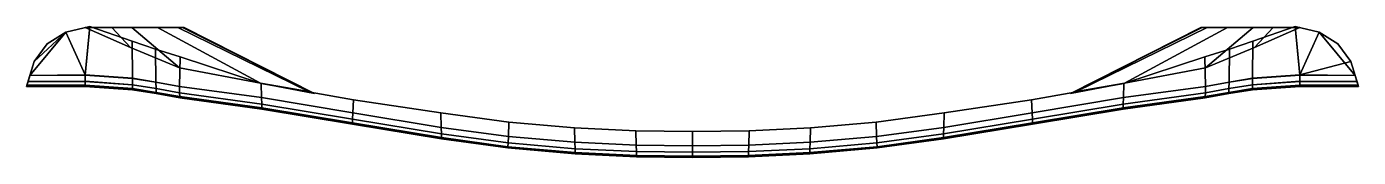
# Model space of a CAD drawing. Extents: x -129 to 129, y -25 to 0.
import ezdxf

# ---------------------------------------------------------------- set-up
doc = ezdxf.new("R2010")
doc.units = 0
doc.layers.add('METAL', color=190, linetype='CONTINUOUS')

msp = doc.modelspace()

# ---------------------------------------------------------------- meshes
at = {"layer": 'METAL'}
mesh = msp.add_polyface(dxfattribs=at)
corners = [(-129, -11.58, -1.58), (-129, -11.58, -1.58), (-129, -11.58, 1.65), (-129, -11.58, 1.65), (-128.93, -11.34, -2.44), (-128.93, -11.34, -2.44), (-128.93, -11.34, -2.44), (-128.93, -11.34, 2.51), (-128.93, -11.34, 2.51), (-128.93, -11.34, 2.51), (-128.71, -10.63, -2.95), (-128.71, -10.63, -2.95), (-128.71, -10.63, 3.03), (-128.71, -10.63, 3.03), (-128.35, -9.45, -3.52), (-128.35, -9.45, -3.52), (-128.35, -9.45, 3.59), (-128.35, -9.45, 3.59), (-127.54, -6.79, -3.92), (-127.54, -6.79, -3.92), (-127.54, -6.79, 3.99), (-127.54, -6.79, 3.99), (-125, -3.35, -4.5), (-125, -3.35, -4.5), (-125, -3.35, 4.57), (-125, -3.35, 4.57), (-121.38, -1.08, -4.5), (-121.38, -1.08, -4.5), (-121.38, -1.08, 4.57), (-121.38, -1.08, 4.57), (-117.64, -11.34, -2.8), (-117.64, -11.34, -2.8), (-117.64, -10.6, -3.4), (-117.64, -11.6, -1.82), (-117.64, -9.36, -4.04), (-117.63, -11.62, 1.89), (-117.63, -11.38, 2.88), (-117.63, -11.38, 2.88), (-117.63, -10.65, 3.47), (-117.63, -9.41, 4.12), (-116.78, 0, -4.5), (-116.78, 0, -4.5), (-116.78, 0, -4.5), (-116.78, 0, 4.57), (-116.78, 0, 4.57), (-116.78, 0, 4.57), (-108.55, -2.84, -4.5), (-108.55, -2.84, -4.5), (-108.55, -2.84, 4.57), (-108.55, -2.84, 4.57), (-108.5, -10.02, -4.04), (-108.5, -10.05, 4.12), (-108.49, -11.26, -3.4), (-108.49, -11.28, 3.47), (-108.49, -12, -2.8), (-108.49, -12, -2.8), (-108.49, -12.25, -1.82), (-108.49, -12.02, 2.88), (-108.49, -12.02, 2.88), (-108.48, -12.26, 1.89), (-104.01, -4.37, -4.5), (-104.01, -4.37, -4.5), (-104.01, -4.37, 4.57), (-104.01, -4.37, 4.57), (-103.94, -10.76, -4.04), (-103.94, -10.77, 4.12), (-103.93, -12, -3.4), (-103.92, -12.01, 3.47), (-103.92, -12.74, -2.8), (-103.92, -12.74, -2.8), (-103.91, -12.75, 2.88), (-103.91, -12.75, 2.88), (-103.91, -12.99, -1.82), (-103.91, -12.99, 1.89), (-99.39, -11.58, -4.04), (-99.39, -11.58, 4.12), (-99.36, -12.81, -3.4), (-99.36, -12.81, 3.47), (-99.34, -13.55, -2.8), (-99.34, -13.55, -2.8), (-99.34, -13.55, 2.88), (-99.34, -13.55, 2.88), (-99.34, -13.8, -1.82), (-99.34, -13.8, 1.89), (-99.23, -5.83, -4.5), (-99.23, -5.83, -4.5), (-99.23, -5.83, 4.57), (-99.23, -5.83, 4.57), (-83.56, -11.02, -4.5), (-83.56, -11.02, -4.5), (-83.56, -11.02, 4.57), (-83.56, -11.02, 4.57), (-83.49, -13.77, -4.04), (-83.49, -13.77, 4.12), (-83.45, -15.01, -3.4), (-83.45, -15.01, 3.47), (-83.43, -15.75, -2.8), (-83.43, -15.75, -2.8), (-83.43, -15.75, 2.88), (-83.43, -15.75, 2.88), (-83.43, -15.99, -1.82), (-83.43, -15.99, 1.89), (-65.88, -18.92, -1.82), (-65.88, -18.92, 1.89), (-65.87, -18.67, -2.8), (-65.87, -18.67, -2.8), (-65.87, -18.67, 2.88), (-65.87, -18.67, 2.88), (-65.83, -17.93, -3.4), (-65.83, -17.93, 3.47), (-65.76, -16.7, -4.04), (-65.76, -16.7, 4.12), (-65.65, -14.19, -4.5), (-65.65, -14.19, -4.5), (-65.65, -14.19, 4.57), (-65.65, -14.19, 4.57), (-48.71, -16.7, -4.5), (-48.71, -16.7, -4.5), (-48.71, -16.7, 4.57), (-48.71, -16.7, 4.57), (-48.65, -19.54, -4.04), (-48.65, -19.54, 4.12), (-48.61, -20.78, -3.4), (-48.61, -20.78, 3.47), (-48.59, -21.52, -2.8), (-48.59, -21.52, -2.8), (-48.59, -21.52, 2.88), (-48.59, -21.52, 2.88), (-48.58, -21.76, -1.82), (-48.58, -21.76, 1.89), (-35.77, -23.53, -1.82), (-35.77, -23.53, 1.89), (-35.75, -23.28, -2.8), (-35.75, -23.28, -2.8), (-35.75, -23.28, 2.88), (-35.75, -23.28, 2.88), (-35.71, -22.54, -3.4), (-35.71, -22.54, 3.47), (-35.64, -21.31, -4.04), (-35.64, -21.31, 4.12), (-35.54, -18.52, -4.5), (-35.54, -18.52, -4.5), (-35.54, -18.52, 4.57), (-35.54, -18.52, 4.57), (-22.83, -19.64, -4.5), (-22.83, -19.64, -4.5), (-22.83, -19.64, 4.57), (-22.83, -19.64, 4.57), (-22.77, -22.43, -4.04), (-22.77, -22.43, 4.12), (-22.73, -23.67, -3.4), (-22.73, -23.67, 3.47), (-22.71, -24.41, -2.8), (-22.71, -24.41, -2.8), (-22.71, -24.41, 2.88), (-22.71, -24.41, 2.88), (-22.7, -24.65, -1.82), (-22.7, -24.65, 1.89), (-10.94, -20.22, -4.5), (-10.94, -20.22, -4.5), (-10.94, -20.22, 4.57), (-10.94, -20.22, 4.57), (-10.88, -23.01, -4.04), (-10.88, -23.01, 4.12), (-10.84, -24.24, -3.4), (-10.84, -24.24, 3.47), (-10.82, -24.98, -2.8), (-10.82, -24.98, -2.8), (-10.82, -24.98, 2.88), (-10.82, -24.98, 2.88), (-10.81, -25.23, -1.82), (-10.81, -25.23, 1.89), (0.03, -20.34, -4.5), (0.03, -20.34, -4.5), (0.03, -23.13, -4.04), (0.03, -24.36, -3.4), (0.03, -25.1, -2.8), (0.03, -25.1, -2.8), (0.03, -25.35, -1.82), (0.03, -25.35, 1.89), (0.03, -25.1, 2.88), (0.03, -25.1, 2.88), (0.03, -24.36, 3.47), (0.03, -23.13, 4.12), (0.03, -20.34, 4.57), (0.03, -20.34, 4.57), (10.87, -25.23, -1.82), (10.87, -25.23, 1.89), (10.87, -24.98, -2.8), (10.87, -24.98, -2.8), (10.87, -24.98, 2.88), (10.87, -24.98, 2.88), (10.9, -24.24, -3.4), (10.9, -24.24, 3.47), (10.94, -23.01, -4.04), (10.94, -23.01, 4.12), (11, -20.22, -4.5), (11, -20.22, -4.5), (11, -20.22, 4.57), (11, -20.22, 4.57), (22.76, -24.65, -1.82), (22.76, -24.65, 1.89), (22.77, -24.41, -2.8), (22.77, -24.41, -2.8), (22.77, -24.41, 2.88), (22.77, -24.41, 2.88), (22.79, -23.67, -3.4), (22.79, -23.67, 3.47), (22.83, -22.43, -4.04), (22.83, -22.43, 4.12), (22.89, -19.64, -4.5), (22.89, -19.64, -4.5), (22.89, -19.64, 4.57), (22.89, -19.64, 4.57), (35.59, -18.52, -4.5), (35.59, -18.52, -4.5), (35.59, -18.52, 4.57), (35.59, -18.52, 4.57), (35.7, -21.31, -4.04), (35.7, -21.31, 4.12), (35.77, -22.54, -3.4), (35.77, -22.54, 3.47), (35.81, -23.28, -2.8), (35.81, -23.28, -2.8), (35.81, -23.28, 2.88), (35.81, -23.28, 2.88), (35.83, -23.53, -1.82), (35.83, -23.53, 1.89), (48.64, -21.76, -1.82), (48.64, -21.76, 1.89), (48.65, -21.52, -2.8), (48.65, -21.52, -2.8), (48.65, -21.52, 2.88), (48.65, -21.52, 2.88), (48.67, -20.78, -3.4), (48.67, -20.78, 3.47), (48.71, -19.54, -4.04), (48.71, -19.54, 4.12), (48.77, -16.7, -4.5), (48.77, -16.7, -4.5), (48.77, -16.7, 4.57), (48.77, -16.7, 4.57), (65.71, -14.19, -4.5), (65.71, -14.19, -4.5), (65.71, -14.19, 4.57), (65.71, -14.19, 4.57), (65.82, -16.7, -4.04), (65.82, -16.7, 4.12), (65.89, -17.93, -3.4), (65.89, -17.93, 3.47), (65.93, -18.67, -2.8), (65.93, -18.67, -2.8), (65.93, -18.67, 2.88), (65.93, -18.67, 2.88), (65.94, -18.92, -1.82), (65.94, -18.92, 1.89), (83.49, -15.99, -1.82), (83.49, -15.99, 1.89), (83.49, -15.75, -2.8), (83.49, -15.75, -2.8), (83.49, -15.75, 2.88), (83.49, -15.75, 2.88), (83.51, -15.01, -3.4), (83.51, -15.01, 3.47), (83.55, -13.77, -4.04), (83.55, -13.77, 4.12), (83.62, -11.02, -4.5), (83.62, -11.02, -4.5), (83.62, -11.02, 4.57), (83.62, -11.02, 4.57), (99.29, -5.83, -4.5), (99.29, -5.83, -4.5), (99.29, -5.83, 4.57), (99.29, -5.83, 4.57), (99.4, -13.8, -1.82), (99.4, -13.8, 1.89), (99.4, -13.55, -2.8), (99.4, -13.55, -2.8), (99.4, -13.55, 2.88), (99.4, -13.55, 2.88), (99.42, -12.81, -3.4), (99.42, -12.81, 3.47), (99.45, -11.58, -4.04), (99.45, -11.58, 4.12), (103.97, -12.99, 1.89), (103.97, -12.99, -1.82), (103.97, -12.75, 2.88), (103.97, -12.75, 2.88), (103.97, -12.74, -2.8), (103.97, -12.74, -2.8), (103.98, -12.01, 3.47), (103.98, -12, -3.4), (104, -10.77, 4.12), (104, -10.76, -4.04), (104.07, -4.37, -4.5), (104.07, -4.37, -4.5), (104.07, -4.37, 4.57), (104.07, -4.37, 4.57), (108.54, -12.26, 1.89), (108.54, -12.02, 2.88), (108.54, -12.02, 2.88), (108.55, -12.25, -1.82), (108.55, -12, -2.8), (108.55, -12, -2.8), (108.55, -11.28, 3.47), (108.55, -11.26, -3.4), (108.56, -10.05, 4.12), (108.56, -10.02, -4.04), (108.6, -2.84, -4.5), (108.6, -2.84, -4.5), (108.6, -2.84, 4.57), (108.6, -2.84, 4.57), (116.84, 0, -4.5), (116.84, 0, -4.5), (116.84, 0, -4.5), (116.84, 0, 4.57), (116.84, 0, 4.57), (116.84, 0, 4.57), (117.69, -9.41, 4.12), (117.69, -10.65, 3.47), (117.69, -11.38, 2.88), (117.69, -11.38, 2.88), (117.69, -11.62, 1.89), (117.69, -9.36, -4.04), (117.69, -11.6, -1.82), (117.7, -10.6, -3.4), (117.7, -11.34, -2.8), (117.7, -11.34, -2.8), (121.44, -1.08, -4.5), (121.44, -1.08, -4.5), (121.44, -1.08, 4.57), (121.44, -1.08, 4.57), (125.06, -3.35, -4.5), (125.06, -3.35, -4.5), (125.06, -3.35, 4.57), (125.06, -3.35, 4.57), (127.6, -6.79, -3.92), (127.6, -6.79, -3.92), (127.6, -6.79, 3.99), (127.6, -6.79, 3.99), (128.41, -9.45, -3.52), (128.41, -9.45, -3.52), (128.41, -9.45, 3.59), (128.41, -9.45, 3.59), (128.77, -10.63, -2.95), (128.77, -10.63, -2.95), (128.77, -10.63, 3.03), (128.77, -10.63, 3.03), (128.99, -11.34, -2.44), (128.99, -11.34, -2.44), (128.99, -11.34, -2.44), (128.99, -11.34, 2.51), (128.99, -11.34, 2.51), (128.99, -11.34, 2.51), (129.06, -11.58, -1.58), (129.06, -11.58, -1.58), (129.06, -11.58, 1.65), (129.06, -11.58, 1.65)]
mesh.append_faces([[corners[k] for k in face] for face in [(323, 307, 309, 313), (316, 318, 342, 330), (334, 330, 342, 338), (308, 310, 315, 312), (324, 354, 356, 322), (329, 314, 317, 331), (333, 329, 331, 335), (337, 333, 335, 339), (339, 343, 347, 353), (339, 353, 357, 341), (357, 355, 350, 345), (357, 345, 341, 341), (339, 341, 337, 337), (311, 306, 318, 316), (298, 301, 324, 322), (328, 332, 336, 323), (336, 340, 323, 323), (313, 328, 323, 323), (282, 264, 267, 271), (283, 273, 269, 265), (270, 266, 268, 272), (275, 257, 256, 274), (264, 246, 243, 267), (245, 247, 265, 269), (242, 244, 268, 266), (255, 254, 256, 257), (246, 236, 239, 243), (247, 245, 241, 237), (242, 238, 240, 244), (255, 229, 228, 254), (236, 218, 215, 239), (217, 219, 237, 241), (214, 216, 240, 238), (227, 226, 228, 229), (218, 208, 211, 215), (219, 217, 213, 209), (214, 210, 212, 216), (227, 201, 200, 226), (208, 194, 197, 211), (199, 195, 209, 213), (196, 198, 212, 210), (187, 186, 200, 201), (197, 194, 174, 173), (195, 199, 185, 183), (198, 196, 172, 184), (186, 187, 179, 178), (307, 293, 295, 309), (294, 296, 310, 308), (297, 292, 306, 311), (284, 285, 301, 298), (293, 282, 271, 295), (270, 272, 296, 294), (273, 283, 292, 297), (275, 274, 285, 284), (305, 307, 323, 325), (346, 342, 318, 319), (348, 354, 324, 327), (319, 318, 306, 304), (262, 264, 282, 280), (281, 283, 265, 263), (248, 246, 264, 262), (263, 265, 247, 249), (234, 236, 246, 248), (249, 247, 237, 235), (220, 218, 236, 234), (235, 237, 219, 221), (206, 208, 218, 220), (221, 219, 209, 207), (192, 194, 208, 206), (207, 209, 195, 193), (175, 174, 194, 192), (193, 195, 183, 182), (291, 293, 307, 305), (304, 306, 292, 290), (280, 282, 293, 291), (290, 292, 283, 281), (302, 305, 325, 326), (301, 303, 327, 324), (352, 346, 319, 321), (356, 351, 320, 322), (344, 349, 326, 325), (340, 344, 325, 323), (321, 319, 304, 299), (322, 320, 300, 298), (258, 262, 280, 276), (256, 259, 277, 274), (278, 281, 263, 260), (275, 279, 261, 257), (250, 248, 262, 258), (254, 251, 259, 256), (260, 263, 249, 252), (257, 261, 253, 255), (230, 234, 248, 250), (228, 231, 251, 254), (252, 249, 235, 232), (255, 253, 233, 229), (222, 220, 234, 230), (226, 223, 231, 228), (232, 235, 221, 224), (229, 233, 225, 227), (202, 206, 220, 222), (200, 203, 223, 226), (224, 221, 207, 204), (227, 225, 205, 201), (188, 192, 206, 202), (186, 189, 203, 200), (204, 207, 193, 190), (201, 205, 191, 187), (176, 175, 192, 188), (178, 177, 189, 186), (190, 193, 182, 180), (187, 191, 181, 179), (288, 291, 305, 302), (285, 289, 303, 301), (299, 304, 290, 286), (298, 300, 287, 284), (276, 280, 291, 288), (274, 277, 289, 285), (286, 290, 281, 278), (284, 287, 279, 275), (34, 41, 46, 50), (17, 39, 44, 29), (17, 29, 25, 21), (47, 42, 45, 49), (33, 35, 3, 1), (26, 28, 43, 40), (22, 24, 28, 26), (18, 20, 24, 22), (20, 18, 14, 2), (4, 0, 2, 10), (14, 10, 2, 2), (20, 2, 7, 12), (20, 12, 16, 16), (48, 44, 39, 51), (59, 35, 33, 56), (34, 15, 19, 27), (19, 23, 27, 27), (41, 34, 27, 27), (74, 84, 88, 92), (75, 93, 90, 86), (85, 87, 91, 89), (83, 82, 100, 101), (92, 88, 112, 110), (114, 90, 93, 111), (113, 89, 91, 115), (103, 101, 100, 102), (110, 112, 116, 120), (111, 121, 118, 114), (113, 115, 119, 117), (103, 102, 128, 129), (120, 116, 140, 138), (142, 118, 121, 139), (141, 117, 119, 143), (131, 129, 128, 130), (138, 140, 144, 148), (139, 149, 146, 142), (141, 143, 147, 145), (131, 130, 156, 157), (148, 144, 158, 162), (160, 146, 149, 163), (159, 145, 147, 161), (171, 157, 156, 170), (158, 173, 174, 162), (163, 183, 185, 160), (161, 184, 172, 159), (170, 178, 179, 171), (50, 46, 60, 64), (61, 47, 49, 63), (62, 48, 51, 65), (73, 59, 56, 72), (64, 60, 84, 74), (85, 61, 63, 87), (86, 62, 65, 75), (83, 73, 72, 82), (52, 32, 34, 50), (13, 38, 39, 17), (6, 30, 33, 1), (38, 53, 51, 39), (94, 76, 74, 92), (77, 95, 93, 75), (108, 94, 92, 110), (95, 109, 111, 93), (122, 108, 110, 120), (109, 123, 121, 111), (136, 122, 120, 138), (123, 137, 139, 121), (150, 136, 138, 148), (137, 151, 149, 139), (164, 150, 148, 162), (151, 165, 163, 149), (175, 164, 162, 174), (165, 182, 183, 163), (66, 52, 50, 64), (53, 67, 65, 51), (76, 66, 64, 74), (67, 77, 75, 65), (55, 31, 32, 52), (56, 33, 30, 54), (8, 37, 38, 13), (3, 35, 36, 9), (11, 32, 31, 5), (15, 34, 32, 11), (37, 58, 53, 38), (35, 59, 57, 36), (97, 79, 76, 94), (100, 82, 78, 96), (81, 99, 95, 77), (83, 101, 98, 80), (105, 97, 94, 108), (102, 100, 96, 104), (99, 107, 109, 95), (101, 103, 106, 98), (125, 105, 108, 122), (128, 102, 104, 124), (107, 127, 123, 109), (103, 129, 126, 106), (133, 125, 122, 136), (130, 128, 124, 132), (127, 135, 137, 123), (129, 131, 134, 126), (153, 133, 136, 150), (156, 130, 132, 152), (135, 154, 151, 137), (131, 157, 155, 134), (167, 153, 150, 164), (170, 156, 152, 166), (154, 168, 165, 151), (157, 171, 169, 155), (176, 167, 164, 175), (178, 170, 166, 177), (168, 180, 182, 165), (171, 179, 181, 169), (69, 55, 52, 66), (72, 56, 54, 68), (58, 71, 67, 53), (59, 73, 70, 57), (79, 69, 66, 76), (82, 72, 68, 78), (71, 81, 77, 67), (73, 83, 80, 70)]])
mesh = msp.add_polyface(dxfattribs=at)
corners = [(-117.65, -0.17, -3.42), (-117.65, -0.17, -3.42), (-117.65, -0.17, -3.42), (-117.65, -0.17, 3.48), (-117.65, -0.17, 3.48), (-117.65, -0.17, 3.48), (-112.49, -0.17, -3.42), (-112.49, -0.17, -3.42), (-112.49, -0.17, 3.48), (-112.49, -0.17, 3.48), (-108.9, -4.02, 3.48), (-108.9, -4.02, 3.48), (-108.9, -4.02, -3.42), (-108.9, -4.02, -3.42), (-108.6, -0.17, -3.42), (-108.6, -0.17, -3.42), (-108.6, -0.17, 3.48), (-108.6, -0.17, 3.48), (-103.63, -0.17, -3.42), (-103.63, -0.17, -3.42), (-103.63, -0.17, 3.48), (-103.63, -0.17, 3.48), (-99.71, -0.17, -3.42), (-99.71, -0.17, -3.42), (-99.71, -0.17, -3.42), (-99.71, -0.17, 3.48), (-99.71, -0.17, 3.48), (-99.71, -0.17, 3.48), (-99.36, -8.01, 3.48), (-99.36, -8.01, 3.48), (-99.36, -8.01, -3.42), (-99.36, -8.01, -3.42), (-98.77, -0.17, -3.1), (-98.77, -0.17, -3.1), (-98.77, -0.17, -3.1), (-98.77, -0.17, 3.16), (-98.77, -0.17, 3.16), (-98.77, -0.17, 3.16), (-98.45, -0.17, -2.15), (-98.45, -0.17, -2.15), (-98.45, -0.17, 2.22), (-98.45, -0.17, 2.22), (-83.66, -10.97, -3.42), (-83.66, -10.97, -3.42), (-83.66, -10.97, 3.48), (-83.66, -10.97, 3.48), (-74.4, -12.57, -3.42), (-74.4, -12.57, -3.42), (-74.4, -12.57, -3.42), (-74.4, -12.57, 3.48), (-74.4, -12.57, 3.48), (-74.4, -12.57, 3.48), (-73.5, -12.86, -3.1), (-73.5, -12.86, -3.1), (-73.5, -12.86, -3.1), (-73.5, -12.86, 3.16), (-73.5, -12.86, 3.16), (-73.5, -12.86, 3.16), (-73.2, -12.95, -2.15), (-73.2, -12.95, -2.15), (-73.2, -12.95, 2.22), (-73.2, -12.95, 2.22), (73.26, -12.95, -2.15), (73.26, -12.95, -2.15), (73.26, -12.95, 2.22), (73.26, -12.95, 2.22), (73.56, -12.86, -3.1), (73.56, -12.86, -3.1), (73.56, -12.86, -3.1), (73.56, -12.86, 3.16), (73.56, -12.86, 3.16), (73.56, -12.86, 3.16), (74.46, -12.57, -3.42), (74.46, -12.57, -3.42), (74.46, -12.57, -3.42), (74.46, -12.57, 3.48), (74.46, -12.57, 3.48), (74.46, -12.57, 3.48), (83.72, -10.97, -3.42), (83.72, -10.97, -3.42), (83.72, -10.97, 3.48), (83.72, -10.97, 3.48), (98.51, -0.17, -2.15), (98.51, -0.17, -2.15), (98.51, -0.17, 2.22), (98.51, -0.17, 2.22), (98.82, -0.17, -3.1), (98.82, -0.17, -3.1), (98.82, -0.17, -3.1), (98.82, -0.17, 3.16), (98.82, -0.17, 3.16), (98.82, -0.17, 3.16), (99.42, -8.01, -3.42), (99.42, -8.01, -3.42), (99.42, -8.01, 3.48), (99.42, -8.01, 3.48), (99.77, -0.17, -3.42), (99.77, -0.17, -3.42), (99.77, -0.17, -3.42), (99.77, -0.17, 3.48), (99.77, -0.17, 3.48), (99.77, -0.17, 3.48), (103.69, -0.17, -3.42), (103.69, -0.17, -3.42), (103.69, -0.17, 3.48), (103.69, -0.17, 3.48), (108.66, -0.17, -3.42), (108.66, -0.17, -3.42), (108.66, -0.17, 3.48), (108.66, -0.17, 3.48), (108.96, -4.02, -3.42), (108.96, -4.02, -3.42), (108.96, -4.02, 3.48), (108.96, -4.02, 3.48), (112.55, -0.17, -3.42), (112.55, -0.17, -3.42), (112.55, -0.17, 3.48), (112.55, -0.17, 3.48), (117.71, -0.17, -3.42), (117.71, -0.17, -3.42), (117.71, -0.17, -3.42), (117.71, -0.17, 3.48), (117.71, -0.17, 3.48), (117.71, -0.17, 3.48)]
mesh.append_faces([[corners[k] for k in face] for face in [(110, 92, 106, 114), (117, 109, 94, 112), (107, 108, 116, 115), (82, 62, 64, 84), (81, 77, 71, 65), (79, 81, 65, 74), (68, 74, 65, 63), (93, 95, 81, 79), (73, 97, 102, 78), (92, 78, 102, 106), (114, 118, 110, 110), (101, 76, 80, 105), (105, 80, 94, 109), (112, 122, 117, 117), (98, 100, 104, 103), (103, 104, 108, 107), (121, 119, 115, 116), (120, 123, 113, 111), (111, 113, 95, 93), (87, 96, 72, 67), (70, 75, 99, 90), (82, 86, 66, 62), (64, 69, 89, 84), (88, 91, 100, 98), (83, 85, 91, 88), (13, 6, 14, 31), (9, 11, 29, 17), (15, 7, 8, 16), (39, 41, 61, 59), (55, 49, 44, 60), (60, 44, 42, 46), (60, 46, 52, 58), (30, 42, 44, 28), (47, 43, 18, 22), (31, 14, 18, 43), (6, 13, 1, 1), (26, 21, 45, 50), (21, 17, 29, 45), (11, 9, 5, 5), (23, 19, 20, 25), (19, 15, 16, 20), (4, 8, 7, 2), (0, 12, 10, 3), (12, 30, 28, 10), (33, 53, 48, 24), (56, 36, 27, 51), (39, 59, 54, 34), (61, 41, 37, 57), (32, 23, 25, 35), (38, 32, 35, 40)]])

doc.saveas('drawing.dxf')
